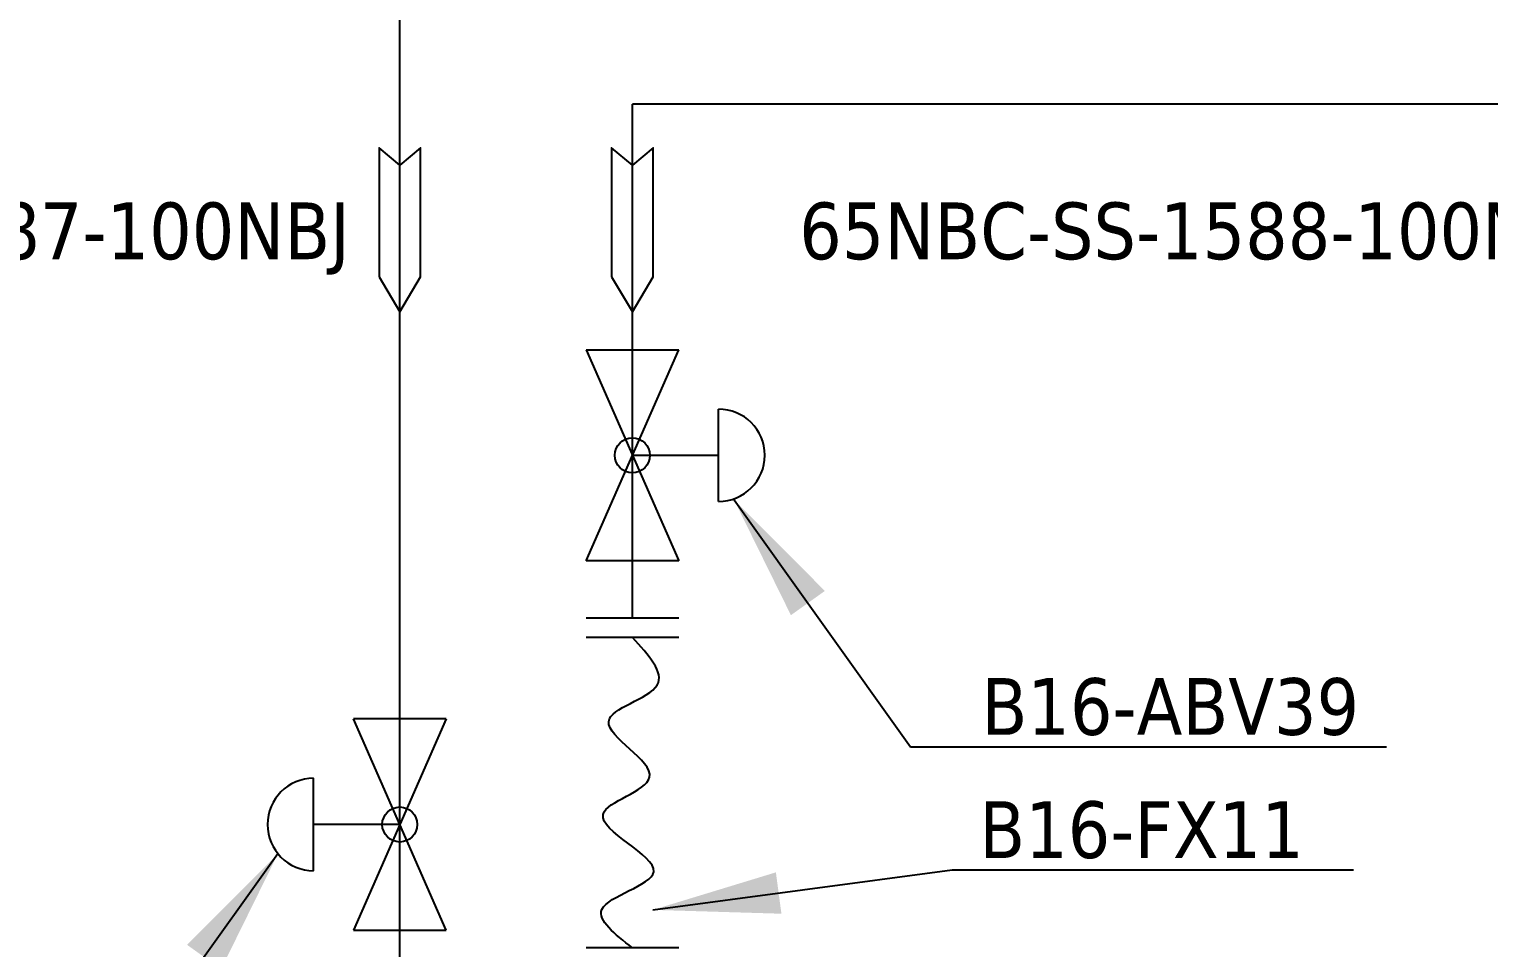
# Model space of a CAD drawing. Header units: millimetres. Extents: x -6314 to 11113, y -129 to 3675.
# Drawn here: x 9278.8 to 9566.3, y 1865.9 to 2046.8 of the extents above; entities that cross this region are included whole.
import ezdxf

# ---------------------------------------------------------------- set-up
doc = ezdxf.new("R2010")
doc.units = ezdxf.units.MM
doc.layers.add('HW LINE', color=1, linetype='Continuous')
doc.dimstyles.new('ISO-25', dxfattribs={"dimtxt": 2.5, "dimasz": 2.5, "dimexe": 1.25, "dimexo": 0.625, "dimtad": 1, "dimtxsty": 'Standard', "dimcen": 2.5, "dimadec": 0, "dimazin": 0, "dimtfac": 1, "dimtmove": 0, "dimatfit": 3, "dimfxl": 1, "dimarcsym": 0})

msp = doc.modelspace()

# ---------------------------------------------------------------- linework, layer by layer
for p, q in [((9351.78, 1858.05), (9351.78, 2402.51)), ((9351.78, 1858.05), (9351.78, 2402.51)), ((9397.59, 1930.79), (9397.59, 2032.06)), ((9605.96, 2032.06), (9397.59, 2032.06))]:
    msp.add_line(p, q)
at = {"linetype": 'Continuous', "lineweight": -3}
for p, q in [((9388.47, 1942.1), (9406.71, 1983.69)), ((9388.47, 1983.69), (9406.71, 1942.1)), ((9388.47, 1983.69), (9406.71, 1983.69)), ((9414.56, 1953.8), (9414.56, 1971.99)), ((9397.59, 1962.89), (9414.56, 1962.89)), ((9406.71, 1942.1), (9388.47, 1942.1)), ((9406.71, 1930.79), (9388.47, 1930.79)), ((9406.71, 1926.99), (9388.47, 1926.99)), ((9360.9, 1869.36), (9342.66, 1910.95)), ((9360.9, 1910.95), (9342.66, 1869.36)), ((9360.9, 1910.95), (9342.66, 1910.95)), ((9334.81, 1881.06), (9334.81, 1899.26)), ((9351.78, 1890.16), (9334.81, 1890.16)), ((9342.66, 1869.36), (9360.9, 1869.36)), ((9406.71, 1865.87), (9388.47, 1865.87))]:
    msp.add_line(p, q, dxfattribs=at)
for centre in [(9397.59, 1962.89), (9351.78, 1890.16)]:
    msp.add_circle(centre, 3.45)
for centre, start, end in [((9414.56, 1962.89), 270, 90), ((9334.81, 1890.16), 90, 270)]:
    msp.add_arc(centre, 9.1, start, end, dxfattribs=at)
msp.add_spline([(9397.59, 1865.87), (9391.58, 1873.4), (9401.79, 1880.84), (9391.83, 1892.15), (9400.99, 1899.46), (9392.93, 1910.46), (9402.48, 1917.63), (9397.59, 1926.99)], degree=3)
at = {"layer": 'HW LINE'}
for points in [[(9347.69, 1998.06), (9351.78, 1991.18), (9355.87, 1998.06), (9355.87, 2023.46), (9351.78, 2020.02), (9347.69, 2023.46), (9347.69, 1998.06)], [(9393.5, 1998.06), (9397.59, 1991.18), (9401.68, 1998.06), (9401.68, 2023.46), (9397.59, 2020.02), (9393.5, 2023.46), (9393.5, 1998.06)]]:
    msp.add_lwpolyline(points, close=True, dxfattribs=at)

# ---------------------------------------------------------------- texts
at = {"char_height": 11.1664}
for s, insert, width, attachment_point in [('\\pxt9;{\\fTahoma|b0|i0|c0|p34;65NBC-SS-1587-100NBJ}', (9341.96, 2012.69), 635.627, 3), ('\\pxt9;{\\fTahoma|b0|i0|c0|p34;65NBC-SS-1588-100NBJ}', (9587.73, 2012.69), 635.627, 3), ('{\\fTahoma|b0|i0|c0|p34;B16-ABV39}', (9540.74, 1918.99), 777.1843, 3), ('\\pxt11;{\\fTahoma|b0|i0|c0|p34;B16-FX11}', (9465.92, 1894.73), 777.1843, 1)]:
    msp.add_mtext(s, dxfattribs=dict(at, insert=insert, width=width, attachment_point=attachment_point))

# ---------------------------------------------------------------- leaders
at = {"linetype": 'Continuous', "lineweight": -3}
for points in [[(9417.62, 1954.12), (9452.39, 1905.49), (9546.1, 1905.49)], [(9327.77, 1884.39), (9293, 1835.76), (9199.29, 1835.76)], [(9401.62, 1873.34), (9460.56, 1881.23), (9539.64, 1881.23)]]:
    msp.add_leader(points, dimstyle='ISO-25', override={"dimscale": 10, "dimtad": 0}, dxfattribs=at)

doc.saveas('drawing.dxf')
